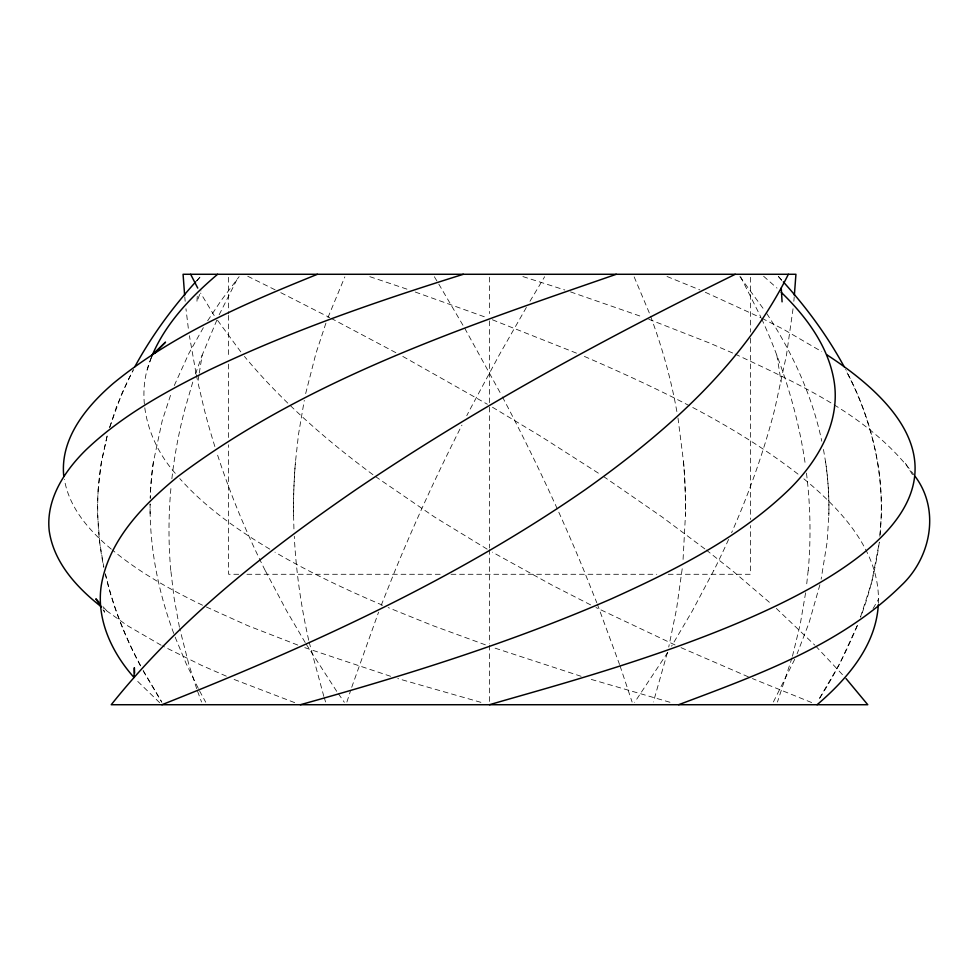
<?xml version="1.0" encoding="UTF-8"?>
<svg xmlns="http://www.w3.org/2000/svg" width="979" height="979" viewBox="0 0 979 979"><rect width="100%" height="100%" fill="white"/><g stroke="black" fill="none" stroke-linecap="round" stroke-linejoin="round"><path stroke-width="0.73" stroke-dasharray="4.89 3.67" d="M677.994 418.009L683.526 461.831A277.106 138.553 -90 0 1 685.41 515.725L683.048 559.853M823.474 449.447L825.566 461.831A277.106 239.977 -90 0 1 828.821 515.725L827.108 542.133L821.148 579.152M197.256 296.343L196.926 301.85L200.989 290.836M878.408 603.297C880.329 551.079 840.826 509.276 803.196 478.278M879.778 536.259C885.971 479.294 873.072 421.117 846.199 370.735M793.834 301.275L794.226 296.784M293.933 528.905L293.59 515.725A277.106 138.553 -90 0 1 295.474 461.831L298.497 434.37L304.285 400.374M880.06 534.779L881.308 515.725A277.106 277.106 0 0 0 877.551 461.831C871.555 429.622 861.067 398.147 845.232 369.413M808.177 570.402L806.402 586.862M793.039 308.764L786.455 355.181L774.805 408.989A565.605 342.834 -56.2 0 1 731.619 532.686M682.204 568.75L676.55 609.024L668.743 647.021M805.607 592.833L800.247 624.21L792.403 656.444M214.878 446.583A565.605 342.834 56.2 0 1 204.158 408.989L197.831 382.104L199.031 374.627M199.275 373.134L202.163 355.181L217.962 317.465M153.434 461.831A277.106 239.977 90 0 0 150.24 498.225A277.106 239.977 -90 0 1 153.434 461.831L162.208 420.725L171.08 393.607M151.378 357.47C134.356 397.058 148.123 442.985 175.877 474.02M305.656 393.607L315.96 353.333L326.031 322.801M819.888 584.806L809.144 622.546L797.09 653.85M667.433 652.479L653.409 701.955M792.023 657.778L777.448 702.041M109.538 427.554L121.812 393.607L132.801 370.735M192.765 382.104L184.933 408.989A565.605 494.995 -23.7 0 0 171.839 479.074M109.819 427.211L116.342 407.142L127.992 380.133L133.768 369.413M346.896 702.041L350.372 691.321M147.229 369.94L151.733 356.417M195.47 374.027L202.163 355.181M351.718 687.295L378.592 612.12M860.565 616.868L871.751 582.126L879.338 542.133C875.74 567.698 869.841 593.005 860.59 617.137M327.965 317.526L344.841 276.886M381.186 605.389L395.149 570.402A565.605 152.161 -62.6 0 1 461.953 425.106M174.286 385.518L188.923 353.333L203.852 326.766M794.715 659.308L773.275 702.2M219.174 314.761L238.386 276.739M713.826 570.402L692.422 610.774L671.57 646.189M873.072 608.583L878.726 598.818M526.372 307.406L499.119 355.181L470.238 408.989A565.605 152.161 -62.6 0 0 466.763 415.696M529.969 301.275L544.642 276.739M819.411 698.443L839.872 663.419L858.032 623.904C847.349 649.775 834.646 674.849 819.545 698.443M667.813 652.295L634.673 702.286M207.67 320.757L221.217 300.418L239.133 276.653M196.583 281.095L200.56 276.555M196.657 280.802L200.585 276.457M238.705 574.281L228.633 574.281L228.633 444.845M246.941 574.281L442.031 574.281M451.038 574.281L656.787 574.281M668.241 574.281L750.367 574.281L750.367 525.552M480.909 702.347L397.804 678.569M669.966 702.273L588.355 678.569M581.11 676.293L492.4 647.278M522.896 276.58L564.834 289.992M390.621 676.293L304.689 647.609M570.5 291.889L643.142 317.135M369.829 276.665L408.182 289.564M415.243 292.023L486.832 317.661M485.388 644.831L432.816 625.618L388.149 607.58M297.738 645.051L247.687 625.618L203.852 605.854M294.667 702.628L231.827 678.569M648.722 319.24L709.102 342.846L733.724 353.468M492.376 319.766L577.586 353.59M811.628 702.543L752.41 678.569M667.029 276.494L699.838 289.882M748.36 676.844L680.393 647.376M382.654 605.242C345.807 589.615 309.511 572.434 274.964 552.168M735.082 354.055C800.43 384.784 871.322 416.369 915.132 476.406M705.345 292.28L760.597 317.612M584.39 356.417C659.222 388.932 733.956 424.335 798.693 474.656M226.333 676.171L201.637 665.402L162.428 645.907M675.057 644.965L595.978 607.543M202.531 605.218C170.799 589.884 139.605 572.629 112.414 550.039M247.736 276.249L275.576 290.053M590.594 604.863L552.45 585.344L492.388 552.168M280.789 292.672L329.739 317.612M761.931 318.297L783.335 329.225L821.748 351.62M331.049 318.297L397.511 353.554M161.131 645.21L127.368 625.618L103.309 608.412M402.797 356.417L487.407 404.266M487.15 549.133L434.737 517.157L375.263 476.406M492.486 407.24L541.583 436.83L600.873 474.766M269.788 549.133C237.004 529.602 205.284 507.232 179.781 478.584M603.382 476.406L662.342 517.157L705.137 549.133M372.926 474.656C326.056 439.999 281.768 401.329 244.432 356.417M706.312 550.039L733.724 571.809L772.027 604.569M111.3 549.133C89.627 531.12 69.142 508.015 64.394 479.318M763.62 276.249L776.996 288.095M776.31 608.412L814.712 645.051M159.687 702.714L135.934 679.659M815.715 646.079L843.066 675.277M102.966 606.65L108.045 612.242M778.415 276.457L782.343 280.802M778.44 276.555L782.417 281.095M240.822 351.889L215.894 318.04M739.867 276.653L765.137 311.175M338.404 693.756L344.327 702.286M336.715 691.321L305.938 643.754M103.04 609.807L104.631 612.242L102.893 606.87M766.765 313.561C792.317 352.464 812.203 395.528 821.785 441.223M214.193 315.556L200.609 293.088M905.379 463.263L913.077 475.598M305.191 642.53L286.578 610.774L265.174 570.402M434.358 276.739L438.054 282.87M438.8 284.106L463.997 327.023M464.707 328.246L501.725 395.553M199.557 690.905L205.725 702.2M140.486 665.904C124.933 636.644 112.463 605.585 105.157 573.204M143.203 670.896L161.829 702.2L143.191 670.615M740.614 276.739L761.038 317.465M502.423 396.899L508.762 408.989A565.605 152.161 62.6 0 1 583.876 570.414L596.774 602.697M140.462 665.39C124.945 636.754 112.928 606.136 105.561 574.392M198.284 688.396L186.071 663.419L174.727 636.117M634.159 276.886L649.579 313.561M761.65 318.811C774.952 347.888 785.892 378.065 794.067 408.989A565.605 494.995 23.7 0 1 805.484 465.674M597.288 604.043L619.548 664.496M197.587 691.321L201.552 702.041M650.545 316.205C662.257 347.435 671.227 379.717 677.04 412.575M173.748 633.413C159.736 595.758 151.207 555.937 150.179 515.725A277.106 239.977 -90 0 1 150.117 504.05A277.106 239.977 90 0 0 150.179 515.725M620.013 665.83L632.104 702.041M196.669 688.641L188.861 664.496L179.744 628.689M323.841 696.424L309.009 641.575M324.282 697.807L325.591 701.955M308.703 640.205C301.006 606.05 296.013 571.246 294.287 536.259M179.414 627.196L173.993 597.325L170.823 570.402M195.984 373.134L189.412 335.736M196.29 374.627L197.831 382.104M776.836 355.181L781.169 382.104M188.311 328.246L185.961 308.764M184.774 296.784L185.166 301.275M750.367 277.326L750.367 332.15M750.367 338.244L750.367 519.457M489.5 277.179L489.5 313.561M489.5 320.892L489.5 402.626M489.5 407.142L489.5 548.032M489.5 549.513L489.5 643.692M489.5 645.198L489.5 701.955M228.633 277.326L228.633 313.88M228.633 315.397L228.633 358.045M228.633 364.127L228.633 438.751M293.59 515.725A277.106 138.553 90 0 1 295.474 461.831M683.526 461.831A277.106 138.553 90 0 1 685.41 515.725M825.566 461.831A277.106 239.977 90 0 1 828.821 515.725M806.463 473.114A565.605 494.995 23.7 0 1 808.238 570.414M265.138 570.414A565.605 342.834 56.2 0 1 216.579 451.955M170.762 570.414A565.605 494.995 -23.7 0 1 171.08 486.526M728.596 539.429A565.605 342.834 -56.2 0 1 713.862 570.414M98.194 489.5C96.75 515.541 98.365 541.742 103.823 567.269L99.662 542.133L97.692 515.725A277.106 277.106 0 0 1 101.449 461.831L107.494 434.37L101.449 461.831L98.194 489.5"/><path stroke-width="1.47" d="M878.31 604.789C875.96 645.834 846.945 679.193 817.086 704.721M794.361 295.279L795.927 274.279L183.073 274.279L184.639 295.279M151.733 356.417C165.463 323.462 190.783 297.09 217.607 274.279M161.914 704.721C309.193 646.262 454.88 580.119 585.491 489.5C666.087 432.277 743.648 364.139 788.364 274.279M134.857 366.709C151.525 336.054 172.316 307.749 195.678 281.891M154.927 353.113L165.537 342.124L152.296 354.704M735.241 274.279C604.838 338.501 476.565 407.851 356.148 489.5C266.533 551.153 179.414 619.193 111.239 704.721L867.761 704.721L846.027 678.569M317.429 274.279C245.925 303.209 173.356 334.01 113.258 383.413C86.397 406.542 59.805 438.592 63.782 476.406M678.631 704.721C757.22 675.094 840.435 645.516 901.426 585.344C930.894 557.614 940.354 510.035 915.132 476.406M616.28 274.279C464.56 326.876 307.773 378.849 178.019 476.406C143.583 504.65 108.963 539.588 101.29 585.344C96.113 619.303 111.839 652.601 134.013 677.468L134.343 667.702L134.612 673.136M463.348 274.279C377.001 301.299 291.118 330.829 209.396 369.94C165.39 391.771 121.506 415.83 85.785 450.071C64.381 471.144 45.707 499.535 49.231 530.899C53.808 562.497 76.741 587.461 100.935 606.49M300.369 704.721C405.906 675.302 510.879 642.616 611.447 598.818C674.8 570.145 738.619 538.303 789.111 489.5C817.061 462.015 839.884 424.029 834.426 383.413C829.323 347.472 806.672 316.976 781.23 292.317M489.5 704.721C611.594 668.559 1116.182 543.492 826.888 354.814M98.916 602.171L95.869 598.818L101.437 607.359M783.322 281.891C806.684 307.749 827.475 336.054 844.143 366.709M190.636 274.279L197.746 288.095M781.254 288.095L782.074 301.85"/></g></svg>
